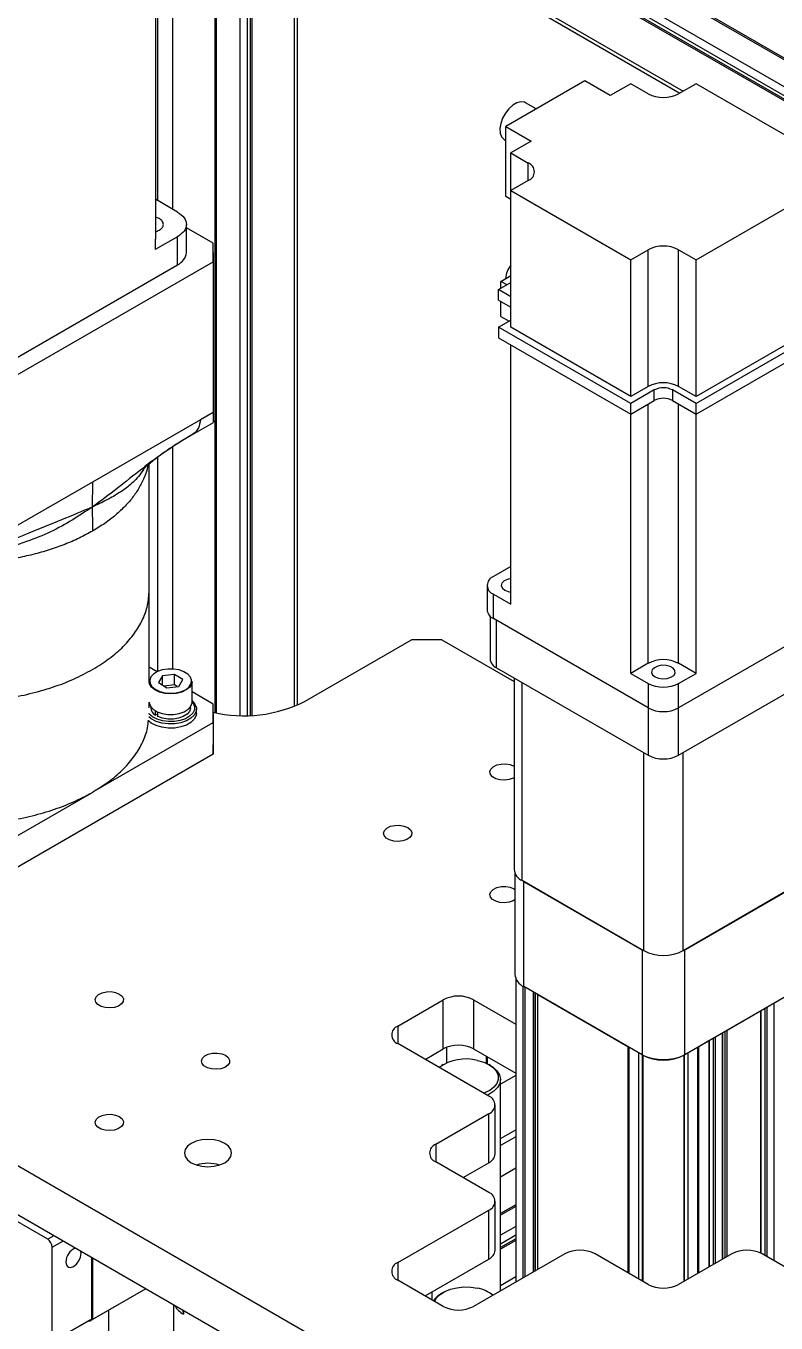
# Model space of a CAD drawing. Header units: millimetres. Extents: x 0 to 597, y 0 to 420.
# Drawn here: x 153.39 to 165.04, y 160.9 to 181.05 of the extents above; entities that cross this region are included whole.
import ezdxf

# ---------------------------------------------------------------- set-up
doc = ezdxf.new("R2010")
doc.units = ezdxf.units.MM

msp = doc.modelspace()

# ---------------------------------------------------------------- linework, layer by layer
at = {"color": 7, "linetype": 'Continuous', "lineweight": 25}
for p, q in [((155.554, 186.095), (171.633, 176.813)), ((155.578, 186.054), (171.58, 176.816)), ((155.696, 185.567), (171.284, 176.568)), ((155.554, 185.431), (171.193, 176.402)), ((155.578, 185.499), (171.311, 176.416)), ((155.578, 185.444), (171.264, 176.389)), ((155.589, 184.598), (163.545, 180.004)), ((155.4, 184.367), (155.4, 177.736)), ((156.327, 170.38), (156.327, 184.171)), ((156.351, 170.376), (156.351, 184.158)), ((156.714, 170.335), (156.714, 183.948)), ((156.832, 170.335), (156.832, 183.88)), ((156.879, 170.336), (156.879, 183.853)), ((156.902, 170.337), (156.902, 183.839)), ((157.606, 170.499), (157.606, 183.433)), ((162.067, 180.193), (160.841, 179.485)), ((162.463, 179.964), (162.067, 180.193)), ((162.781, 180.148), (162.463, 179.964)), ((163.052, 179.992), (162.781, 180.148)), ((163.795, 180.148), (163.523, 179.992)), ((165.657, 179.073), (163.795, 180.148)), ((161.312, 179.757), (161.147, 179.852)), ((160.841, 179.485), (161.237, 179.257)), ((160.841, 178.397), (160.841, 179.485)), ((160.818, 179.282), (160.841, 179.268)), ((161.237, 179.257), (160.919, 179.073)), ((160.919, 179.073), (161.19, 178.917)), ((160.919, 178.488), (160.919, 179.073)), ((161.19, 178.644), (160.919, 178.488)), ((155.745, 178.153), (155.4, 178.353)), ((160.919, 178.352), (160.841, 178.397)), ((160.919, 178.488), (162.781, 177.413)), ((160.919, 176.365), (160.919, 178.488)), ((163.795, 177.413), (165.657, 178.488)), ((155.46, 178.053), (155.4, 178.076)), ((155.882, 177.527), (155.882, 177.963)), ((156.296, 177.672), (155.882, 177.911)), ((155.745, 177.772), (155.399, 177.573)), ((155.4, 177.736), (155.399, 177.736)), ((155.399, 177.736), (155.399, 177.573)), ((155.745, 177.337), (155.745, 177.772)), ((156.296, 177.383), (156.296, 177.672)), ((156.304, 174.897), (156.304, 177.528)), ((162.781, 177.413), (163.052, 177.57)), ((163.052, 175.447), (163.052, 177.57)), ((163.523, 177.57), (163.795, 177.413)), ((163.523, 175.447), (163.523, 177.57)), ((152.555, 175.223), (156.296, 177.383)), ((152.634, 175.541), (155.745, 177.337)), ((156.296, 177.383), (156.296, 175.042)), ((162.781, 175.29), (162.781, 177.413)), ((163.795, 175.29), (163.795, 177.413)), ((160.766, 177.079), (160.919, 177.168)), ((160.73, 176.95), (160.919, 177.059)), ((160.919, 176.841), (160.73, 176.95)), ((160.73, 176.787), (160.73, 176.95)), ((160.766, 176.971), (160.766, 177.079)), ((160.86, 177.025), (160.766, 177.079)), ((160.73, 176.787), (160.919, 176.678)), ((160.766, 176.535), (160.766, 176.766)), ((160.766, 176.535), (160.895, 176.46)), ((160.73, 176.365), (160.919, 176.474)), ((162.781, 175.181), (160.73, 176.365)), ((160.73, 176.365), (160.73, 176.202)), ((162.781, 175.29), (160.919, 176.365)), ((165.657, 176.365), (163.795, 175.29)), ((165.845, 176.365), (163.795, 175.181)), ((160.73, 176.202), (162.781, 175.018)), ((160.919, 172.065), (160.919, 176.093)), ((163.795, 175.018), (165.845, 176.202)), ((163.052, 175.447), (162.781, 175.29)), ((163.146, 175.392), (162.781, 175.181)), ((163.146, 175.229), (163.146, 175.392)), ((163.795, 175.181), (163.429, 175.392)), ((163.429, 175.392), (163.429, 175.229)), ((163.795, 175.29), (163.523, 175.447)), ((162.781, 175.018), (163.146, 175.229)), ((162.781, 175.018), (162.781, 175.181)), ((163.429, 175.229), (163.795, 175.018)), ((163.795, 175.018), (163.795, 175.181)), ((156.099, 174.928), (154.425, 173.962)), ((155.974, 174.698), (156.305, 174.889)), ((156.296, 175.042), (156.099, 174.928)), ((162.781, 170.99), (162.781, 175.018)), ((163.795, 170.99), (163.795, 175.018)), ((155.94, 174.687), (155.974, 174.698)), ((155.304, 172.274), (155.304, 174.245)), ((154.425, 173.962), (152.752, 172.996)), ((160.919, 172.65), (160.648, 172.493)), ((155.304, 170.865), (155.304, 172.275)), ((160.55, 172.357), (160.55, 171.976)), ((160.648, 171.84), (160.648, 172.221)), ((160.648, 172.221), (160.919, 172.065)), ((160.597, 171.877), (160.597, 171.214)), ((163.052, 170.452), (160.648, 171.84)), ((165.928, 171.84), (163.523, 170.452)), ((157.725, 170.56), (159.375, 171.512)), ((159.847, 171.512), (159.375, 171.512)), ((159.847, 171.512), (160.969, 170.864)), ((155.428, 171.015), (155.304, 171.086)), ((160.695, 171.078), (163.052, 169.717)), ((163.052, 171.146), (162.781, 170.99)), ((163.795, 170.99), (163.523, 171.146)), ((163.523, 169.717), (165.88, 171.078)), ((155.311, 170.826), (155.304, 170.861)), ((155.511, 170.952), (155.451, 170.848)), ((155.698, 170.974), (155.511, 170.952)), ((155.511, 170.809), (155.511, 170.952)), ((155.824, 170.892), (155.698, 170.974)), ((155.698, 170.811), (155.698, 170.974)), ((155.764, 170.788), (155.824, 170.892)), ((155.971, 170.543), (155.971, 170.865)), ((160.969, 170.92), (160.969, 167.948)), ((162.781, 170.99), (163.052, 170.833)), ((163.523, 170.833), (163.795, 170.99)), ((155.451, 170.848), (155.577, 170.766)), ((155.698, 170.811), (155.536, 170.792)), ((155.577, 170.766), (155.764, 170.788)), ((155.738, 170.785), (155.698, 170.811)), ((156.296, 170.514), (155.971, 170.702)), ((163.052, 170.833), (163.052, 170.452)), ((163.523, 170.452), (163.523, 170.833)), ((155.304, 170.456), (155.304, 170.539)), ((155.328, 170.472), (155.328, 170.456)), ((155.947, 170.456), (155.947, 170.472)), ((156.296, 170.225), (156.296, 170.514)), ((155.401, 170.341), (155.401, 170.408)), ((155.438, 170.363), (155.401, 170.341)), ((155.438, 170.32), (155.438, 170.389)), ((156.037, 170.369), (156.037, 170.434)), ((156.304, 169.879), (156.304, 170.369)), ((154.439, 169.153), (156.296, 170.225)), ((156.296, 170.225), (156.296, 169.735)), ((156.296, 169.735), (156.296, 169.879)), ((156.296, 169.735), (152.555, 167.575)), ((152.555, 168.065), (154.411, 169.136)), ((154.411, 169.136), (154.425, 169.145)), ((154.425, 169.145), (154.439, 169.153)), ((160.983, 167.885), (160.983, 166.315)), ((160.968, 167.642), (160.983, 167.633)), ((162.981, 166.682), (161.096, 167.771)), ((161.119, 167.757), (162.958, 166.696)), ((161.119, 166.124), (161.119, 167.757)), ((165.48, 167.771), (163.594, 166.682)), ((163.618, 166.696), (165.456, 167.757)), ((162.958, 166.696), (162.958, 165.063)), ((163.618, 165.063), (163.618, 166.696)), ((160.996, 166.25), (160.996, 161.535)), ((162.958, 165.063), (161.119, 166.124)), ((165.456, 166.124), (163.618, 165.063)), ((159.163, 165.511), (159.87, 165.92)), ((159.87, 165.158), (159.87, 165.92)), ((160.341, 165.92), (160.996, 165.542)), ((160.341, 165.92), (160.341, 165.158)), ((161.331, 166.002), (161.331, 161.729)), ((162.738, 165.19), (161.339, 165.997)), ((165.004, 165.863), (165.004, 161.867)), ((164.796, 165.743), (164.278, 165.444)), ((164.804, 161.982), (164.804, 165.748)), ((165.032, 156.545), (149.476, 165.525)), ((160.577, 164.423), (159.163, 165.239)), ((163.995, 165.281), (163.838, 165.19)), ((164.003, 161.774), (164.003, 165.285)), ((164.203, 165.401), (164.203, 161.89)), ((159.587, 164.994), (159.87, 165.158)), ((159.927, 164.941), (159.927, 165.184)), ((160.341, 165.158), (160.996, 164.779)), ((160.539, 164.932), (160.539, 165.043)), ((160.554, 165.035), (160.554, 164.925)), ((162.958, 165.063), (162.958, 161.552)), ((163.617, 161.552), (163.617, 165.063)), ((159.87, 164.913), (159.846, 164.899)), ((160.601, 164.899), (160.577, 164.913)), ((165.032, 155.782), (149.476, 164.763)), ((160.996, 164.746), (160.757, 164.608)), ((160.996, 164.746), (160.757, 164.608)), ((160.757, 161.397), (160.757, 164.681)), ((160.675, 163.525), (160.675, 164.287)), ((159.752, 163.675), (160.577, 164.151)), ((160.577, 163.389), (160.577, 164.151)), ((160.757, 163.764), (160.996, 163.902)), ((160.577, 162.926), (159.752, 163.402)), ((160.177, 163.157), (160.577, 163.389)), ((153.728, 162.199), (152.952, 162.647)), ((159.163, 161.838), (160.577, 162.654)), ((160.577, 161.892), (160.577, 162.654)), ((160.675, 162.028), (160.675, 162.79)), ((160.996, 162.737), (160.757, 162.599)), ((160.996, 162.71), (160.757, 162.572)), ((160.996, 162.4), (160.757, 162.262)), ((160.996, 162.264), (160.757, 162.126)), ((160.996, 162.209), (160.757, 162.071)), ((153.798, 160.607), (153.798, 162.077)), ((160.996, 162.182), (160.757, 162.044)), ((154.411, 160.961), (154.411, 161.914)), ((154.425, 161.906), (154.425, 160.953)), ((159.587, 161.32), (160.577, 161.892)), ((161.756, 161.974), (160.341, 161.157)), ((163.052, 161.497), (162.227, 161.974)), ((164.348, 161.974), (163.523, 161.497)), ((166.234, 161.157), (164.82, 161.974)), ((155.251, 161.429), (154.378, 160.926)), ((155.251, 161.429), (154.425, 160.953)), ((159.87, 161.157), (159.163, 161.565)), ((159.69, 161.38), (159.69, 161.261)), ((159.87, 161.375), (159.846, 161.361)), ((160.601, 161.361), (160.577, 161.375)), ((154.677, 160.254), (154.677, 161.098)), ((155.683, 161.179), (155.683, 151.45)), ((155.819, 161.101), (155.836, 161.037)), ((155.836, 161.091), (155.836, 161.037)), ((154.364, 160.934), (153.751, 160.58)), ((154.411, 160.961), (153.798, 160.607)), ((154.411, 160.961), (154.364, 160.934)), ((154.364, 160.934), (154.378, 160.926)), ((154.378, 160.926), (154.425, 160.953))]:
    msp.add_line(p, q, dxfattribs=at)
at = {"color": 8, "linetype": 'Continuous', "lineweight": 25}
for p, q in [((155.554, 184.674), (163.594, 180.032)), ((155.436, 178.332), (155.436, 184.55)), ((155.672, 178.196), (155.672, 184.55)), ((157.558, 170.478), (157.558, 183.461)), ((161.19, 178.644), (161.19, 178.917)), ((163.052, 171.146), (163.052, 175.174)), ((163.523, 171.146), (163.523, 175.174)), ((155.672, 171.057), (155.672, 174.517)), ((155.436, 171.019), (155.436, 174.35)), ((160.695, 171.078), (160.695, 171.813)), ((161.096, 167.771), (161.096, 170.847)), ((163.052, 170.452), (163.052, 169.717)), ((163.523, 169.717), (163.523, 170.452)), ((162.981, 169.758), (162.981, 166.682)), ((163.594, 166.682), (163.594, 169.758)), ((161.112, 161.602), (161.112, 166.128)), ((161.14, 161.618), (161.14, 166.112)), ((161.264, 166.041), (161.264, 161.69)), ((161.29, 166.026), (161.29, 161.705)), ((161.302, 161.712), (161.302, 166.019)), ((161.339, 161.733), (161.339, 165.997)), ((165.008, 161.865), (165.008, 165.866)), ((164.796, 165.743), (164.796, 161.986)), ((164.86, 165.78), (164.86, 161.951)), ((164.898, 161.929), (164.898, 165.802)), ((159.163, 165.511), (159.163, 165.239)), ((164.24, 165.422), (164.24, 161.911)), ((164.278, 161.933), (164.278, 165.444)), ((163.995, 165.281), (163.995, 161.77)), ((164.059, 165.317), (164.059, 161.806)), ((164.096, 161.828), (164.096, 165.339)), ((164.207, 161.892), (164.207, 165.403)), ((162.738, 165.19), (162.738, 161.679)), ((162.757, 161.668), (162.757, 165.179)), ((162.902, 165.095), (162.902, 161.584)), ((162.968, 165.059), (162.968, 161.546)), ((163.608, 161.546), (163.608, 165.059)), ((163.673, 161.584), (163.673, 165.095)), ((163.819, 165.179), (163.819, 161.668)), ((163.838, 161.679), (163.838, 165.19)), ((159.752, 163.675), (159.752, 163.402)), ((160.996, 163.793), (160.757, 163.655)), ((160.996, 163.304), (160.757, 163.165)), ((153.822, 162.254), (153.728, 162.199)), ((153.798, 162.077), (153.963, 162.172)), ((159.163, 161.838), (159.163, 161.565)), ((160.996, 161.616), (160.757, 161.478))]:
    msp.add_line(p, q, dxfattribs=at)
at = {"color": 7, "linetype": 'Continuous', "lineweight": 25, "flags": 128}
for points in [[(161.147, 179.852), (161.13, 179.86), (161.075, 179.867), (161.014, 179.852), (160.951, 179.815), (160.89, 179.76), (160.836, 179.691), (160.792, 179.612), (160.763, 179.53), (160.75, 179.451), (160.755, 179.381), (160.776, 179.324), (160.812, 179.285), (160.818, 179.282)], [(160.919, 172.461), (160.865, 172.45), (160.813, 172.425), (160.781, 172.391), (160.771, 172.352), (160.787, 172.314), (160.825, 172.282)], [(160.825, 172.282), (160.88, 172.26), (160.919, 172.253)], [(155.317, 170.832), (155.347, 170.784), (155.398, 170.742), (155.467, 170.709), (155.549, 170.688), (155.637, 170.681), (155.725, 170.688), (155.806, 170.709), (155.876, 170.741), (155.927, 170.783), (155.957, 170.831), (155.963, 170.882), (155.945, 170.933), (155.905, 170.978), (155.844, 171.016), (155.768, 171.043), (155.683, 171.057), (155.594, 171.057), (155.508, 171.043), (155.432, 171.017), (155.371, 170.979), (155.33, 170.934), (155.312, 170.883), (155.317, 170.832)], [(163.158, 170.935), (163.214, 170.913), (163.279, 170.904), (163.346, 170.91), (163.405, 170.929), (163.448, 170.959), (163.469, 170.995), (163.466, 171.034), (163.439, 171.07), (163.391, 171.097), (163.33, 171.113), (163.262, 171.115), (163.199, 171.103), (163.147, 171.078), (163.114, 171.044), (163.105, 171.005), (163.12, 170.967), (163.158, 170.935)], [(155.971, 170.865), (155.964, 170.825), (155.933, 170.776), (155.88, 170.733), (155.81, 170.7), (155.727, 170.679), (155.637, 170.672), (155.547, 170.679), (155.464, 170.7), (155.393, 170.733), (155.341, 170.776), (155.311, 170.826)], [(155.971, 170.562), (156.014, 170.513), (156.036, 170.456), (156.032, 170.398), (156.004, 170.343), (155.953, 170.293), (155.883, 170.252), (155.796, 170.223), (155.7, 170.206), (155.6, 170.205), (155.502, 170.217), (155.413, 170.243), (155.337, 170.282), (155.297, 170.313)], [(155.971, 170.553), (155.989, 170.529), (156.009, 170.477), (156.006, 170.423), (155.98, 170.371), (155.932, 170.324), (155.866, 170.286), (155.786, 170.258), (155.696, 170.243), (155.602, 170.242), (155.511, 170.253), (155.428, 170.278), (155.357, 170.314), (155.305, 170.358), (155.3, 170.364)], [(155.304, 170.543), (155.305, 170.531), (155.323, 170.479), (155.365, 170.433), (155.426, 170.394), (155.504, 170.367), (155.591, 170.353), (155.682, 170.353), (155.769, 170.367), (155.847, 170.394), (155.909, 170.432), (155.951, 170.478), (155.97, 170.53), (155.971, 170.543)], [(155.947, 170.456), (155.946, 170.448), (155.931, 170.399), (155.892, 170.355), (155.834, 170.318), (155.761, 170.293), (155.679, 170.279), (155.593, 170.279), (155.511, 170.293), (155.438, 170.32)], [(156.037, 170.369), (156.032, 170.333), (156.004, 170.277), (155.953, 170.228), (155.883, 170.187), (155.796, 170.157), (155.7, 170.141), (155.6, 170.139), (155.502, 170.152), (155.413, 170.178), (155.337, 170.216), (155.297, 170.248)], [(160.969, 169.368), (160.955, 169.361), (160.893, 169.339), (160.822, 169.331), (160.75, 169.336), (160.685, 169.354), (160.634, 169.384), (160.602, 169.421), (160.593, 169.463), (160.608, 169.504), (160.645, 169.539), (160.7, 169.567), (160.768, 169.582), (160.84, 169.583), (160.91, 169.572), (160.968, 169.547), (160.968, 169.547)], [(159.319, 168.595), (159.361, 168.561), (159.381, 168.521), (159.378, 168.479), (159.352, 168.44), (159.305, 168.408), (159.243, 168.387), (159.172, 168.378), (159.1, 168.383), (159.035, 168.402), (158.984, 168.431), (158.952, 168.469), (158.943, 168.51), (158.958, 168.551), (158.995, 168.587), (159.05, 168.614), (159.118, 168.629), (159.19, 168.631), (159.26, 168.619), (159.319, 168.595)], [(160.983, 167.472), (160.955, 167.456), (160.893, 167.434), (160.822, 167.426), (160.75, 167.431), (160.685, 167.449), (160.634, 167.479), (160.602, 167.516), (160.593, 167.558), (160.608, 167.599), (160.645, 167.635), (160.7, 167.662), (160.768, 167.677), (160.84, 167.678), (160.91, 167.667), (160.968, 167.642), (160.968, 167.642)], [(154.84, 166.009), (154.882, 165.975), (154.903, 165.935), (154.9, 165.894), (154.874, 165.855), (154.827, 165.823), (154.765, 165.801), (154.694, 165.793), (154.622, 165.798), (154.557, 165.816), (154.506, 165.846), (154.474, 165.883), (154.465, 165.925), (154.48, 165.966), (154.517, 166.002), (154.572, 166.029), (154.639, 166.044), (154.712, 166.046), (154.781, 166.034), (154.84, 166.009)], [(156.49, 165.057), (156.532, 165.023), (156.553, 164.983), (156.55, 164.941), (156.524, 164.902), (156.477, 164.87), (156.415, 164.849), (156.344, 164.84), (156.272, 164.845), (156.207, 164.864), (156.155, 164.893), (156.124, 164.931), (156.115, 164.972), (156.13, 165.013), (156.167, 165.049), (156.222, 165.076), (156.289, 165.091), (156.362, 165.093), (156.431, 165.081), (156.49, 165.057)], [(159.802, 164.87), (159.831, 164.89), (159.846, 164.899)], [(160.402, 164.978), (160.498, 164.95), (160.581, 164.91), (160.648, 164.861), (160.695, 164.805), (160.72, 164.744), (160.721, 164.682), (160.7, 164.62), (160.656, 164.563), (160.592, 164.513), (160.51, 164.472), (160.499, 164.468)], [(160.601, 164.899), (160.643, 164.871), (160.704, 164.815), (160.743, 164.752), (160.757, 164.686), (160.746, 164.62), (160.711, 164.556), (160.653, 164.499), (160.575, 164.45), (160.551, 164.438)], [(154.84, 164.105), (154.882, 164.07), (154.903, 164.03), (154.9, 163.989), (154.874, 163.95), (154.827, 163.918), (154.765, 163.896), (154.694, 163.888), (154.622, 163.893), (154.557, 163.911), (154.506, 163.941), (154.474, 163.978), (154.465, 164.02), (154.48, 164.061), (154.517, 164.097), (154.572, 164.124), (154.639, 164.139), (154.712, 164.141), (154.781, 164.129), (154.84, 164.105)], [(155.957, 163.389), (156.033, 163.355), (156.122, 163.334), (156.217, 163.327), (156.312, 163.334), (156.4, 163.355), (156.476, 163.389), (156.534, 163.433), (156.571, 163.484), (156.583, 163.538), (156.571, 163.593), (156.534, 163.644), (156.476, 163.688), (156.4, 163.722), (156.312, 163.743), (156.217, 163.75), (156.122, 163.743), (156.033, 163.722), (155.957, 163.688), (155.899, 163.644), (155.863, 163.593), (155.85, 163.538), (155.863, 163.484), (155.899, 163.433), (155.957, 163.389)], [(154.011, 161.846), (154.019, 161.799), (154.045, 161.769), (154.083, 161.762), (154.128, 161.777), (154.173, 161.814), (154.212, 161.865), (154.237, 161.924), (154.246, 161.982), (154.243, 162.011)], [(159.736, 161.235), (159.767, 161.288), (159.821, 161.342), (159.894, 161.388), (159.983, 161.424), (160.083, 161.448), (160.189, 161.459), (160.297, 161.456), (160.402, 161.44)], [(160.601, 161.361), (160.643, 161.334), (160.645, 161.332)]]:
    msp.add_lwpolyline(points, dxfattribs=at)
at = {"color": 7, "linetype": 'Continuous', "lineweight": 25}
for centre, radius, start, end in [((163.288, 180.446), 0.512, 242.6086, 297.3906), ((161.138, 178.781), 0.146, 290.7862, 69.2114), ((155.648, 177.551), 0.235, 294.3736, 354.3055), ((163.288, 177.115), 0.512, 62.6121, 117.3886), ((161.186, 177.107), 0.349, 139.7479, 177.8325), ((163.288, 174.992), 0.512, 62.6121, 117.3886), ((163.288, 175.119), 0.307, 62.6115, 117.3887), ((163.288, 174.956), 0.307, 62.6115, 117.3887), ((160.7, 172.357), 0.146, 110.7834, 249.2189), ((160.717, 171.993), 0.168, 185.6975, 245.6263), ((160.764, 171.231), 0.168, 185.697, 245.6269), ((163.288, 170.691), 0.512, 62.6121, 117.3886), ((163.288, 171.288), 0.512, 242.6086, 297.3905), ((155.469, 170.465), 0.141, 183.4857, 241.0523), ((156.776, 172.419), 2.088, 256.5952, 297.0493), ((163.288, 170.907), 0.512, 242.6086, 297.3905), ((163.288, 170.172), 0.512, 242.6086, 297.3906), ((161.186, 167.969), 0.218, 185.6978, 245.6233), ((163.288, 167.274), 0.666, 242.6091, 297.3909), ((161.216, 166.338), 0.235, 185.6983, 245.6242), ((160.106, 165.465), 0.512, 62.6114, 117.3894), ((159.215, 165.375), 0.146, 110.7846, 249.2132), ((160.106, 164.703), 0.512, 62.6114, 117.3894), ((162.972, 165.072), 0.0136, 185.0332, 253.0294), ((163.288, 165.7), 0.717, 242.6092, 297.3906), ((163.288, 165.78), 0.789, 246.0571, 293.9429), ((163.603, 165.073), 0.0146, 289.42, 352.4452), ((160.223, 164.281), 0.72, 75.6603, 125.3755), ((160.526, 164.287), 0.146, 290.7836, 69.2191), ((159.804, 163.538), 0.146, 110.7832, 249.2191), ((160.508, 163.541), 0.168, 294.377, 354.3034), ((156.217, 162.776), 0.604, 72.8659, 107.1334), ((160.526, 162.79), 0.146, 290.7811, 69.2166), ((153.645, 162.07), 0.154, 2.6073, 57.3925), ((154.25, 161.842), 0.24, 113.3705, 179.0409), ((160.508, 162.045), 0.168, 294.3671, 354.3127), ((161.991, 161.519), 0.512, 62.6096, 117.3912), ((164.584, 161.519), 0.512, 62.6086, 117.3906), ((159.215, 161.702), 0.146, 110.7836, 249.2191), ((160.302, 160.91), 0.54, 51.0658, 79.3042), ((163.288, 161.952), 0.512, 242.6085, 297.3906), ((160.022, 161.044), 0.362, 118.916, 146.4828), ((155.985, 161.318), 0.319, 208.2926, 242.204), ((160.106, 161.612), 0.512, 242.6086, 297.3906)]:
    msp.add_arc(centre, radius, start, end, dxfattribs=at)
for points, knots in [([(155.745, 178.153), (155.784, 178.126), (155.86, 178.07), (155.893, 177.963), (155.86, 177.856), (155.784, 177.8), (155.745, 177.772)], [0, 0, 0, 0, 0.25, 0.499994, 0.749992, 1, 1, 1, 1]), ([(155.4, 177.85), (155.421, 177.857), (155.467, 177.872), (155.512, 177.913), (155.53, 177.963), (155.514, 178.013), (155.478, 178.04), (155.46, 178.053)], [0, 0, 0, 0, 0.173737, 0.380309, 0.586861, 0.793439, 1, 1, 1, 1]), ([(156.099, 174.928), (156.092, 174.884), (156.082, 174.814), (156.031, 174.739), (155.993, 174.712), (155.974, 174.698)], [0, 0, 0, 0, 0.450318, 0.717495, 1, 1, 1, 1]), ([(156.296, 175.042), (156.296, 175.019), (156.297, 174.972), (156.3, 174.912), (156.304, 174.882), (156.303, 174.893), (156.303, 174.897)], [0, 0, 0, 0, 0.199258, 0.398779, 0.796952, 1, 1, 1, 1]), ([(155.974, 174.698), (155.84, 174.617), (155.569, 174.451), (155.186, 174.166), (154.816, 173.865), (154.55, 173.67), (154.419, 173.573)], [0, 0, 0, 0, 0.246655, 0.498615, 0.752663, 1, 1, 1, 1]), ([(155.217, 174.163), (155.217, 174.163), (155.217, 174.163), (155.222, 174.169), (155.23, 174.178), (155.239, 174.187), (155.251, 174.199), (155.263, 174.21), (155.274, 174.219), (155.307, 174.248), (155.38, 174.308), (155.489, 174.392), (155.624, 174.487), (155.776, 174.586), (155.889, 174.653), (155.951, 174.689)], [0, 0, 0, 0, 0.038348, 0.075491, 0.088399, 0.099367, 0.118615, 0.13497, 0.143775, 0.156891, 0.256021, 0.429011, 0.585134, 0.774571, 1, 1, 1, 1]), ([(154.425, 173.962), (154.425, 173.929), (154.425, 173.859), (154.42, 173.731), (154.419, 173.633), (154.419, 173.573)], [0, 0, 0, 0, 0.25132, 0.542311, 1, 1, 1, 1]), ([(154.419, 173.573), (154.262, 173.506), (153.942, 173.37), (153.47, 173.188), (153.048, 172.999), (152.805, 172.865), (152.684, 172.799)], [0, 0, 0, 0, 0.277289, 0.563204, 0.782888, 1, 1, 1, 1]), ([(154.419, 173.573), (154.419, 173.537), (154.42, 173.464), (154.423, 173.363), (154.425, 173.275), (154.425, 173.225), (154.425, 173.2)], [0, 0, 0, 0, 0.290394, 0.594734, 0.799569, 1, 1, 1, 1]), ([(154.439, 169.153), (154.527, 169.208), (154.703, 169.319), (154.916, 169.508), (155.088, 169.71), (155.21, 169.923), (155.28, 170.109), (155.289, 170.223), (155.292, 170.262)], [0, 0, 0, 0, 0.181091, 0.362174, 0.543266, 0.724351, 0.905439, 1, 1, 1, 1]), ([(152.644, 168.65), (152.66, 168.651), (152.806, 168.655), (153.076, 168.692), (153.446, 168.762), (153.796, 168.862), (154.124, 168.984), (154.315, 169.086), (154.411, 169.136)], [0, 0, 0, 0, 0.024098, 0.219279, 0.414456, 0.609641, 0.804816, 1, 1, 1, 1])]:
    msp.add_open_spline(points, degree=3, knots=knots, dxfattribs=at)
at = {"color": 8, "linetype": 'Continuous', "lineweight": 25}
for points, knots in [([(155.252, 174.221), (155.227, 174.179), (155.155, 174.057), (155.031, 173.93), (154.848, 173.795), (154.648, 173.681), (154.496, 173.609), (154.419, 173.573)], [0, 0, 0, 0, 0.138401, 0.397113, 0.596269, 0.795889, 1, 1, 1, 1]), ([(155.283, 174.228), (155.282, 174.22), (155.274, 174.158), (155.233, 174.043), (155.16, 173.886), (155.06, 173.734), (154.935, 173.588), (154.788, 173.449), (154.619, 173.318), (154.49, 173.239), (154.425, 173.2)], [0, 0, 0, 0, 0.020781, 0.160668, 0.300556, 0.440445, 0.580332, 0.720222, 0.860107, 1, 1, 1, 1]), ([(154.419, 173.573), (154.318, 173.505), (154.117, 173.369), (153.778, 173.183), (153.378, 173.022), (153.081, 172.929), (152.912, 172.918), (152.902, 172.917)], [0, 0, 0, 0, 0.236448, 0.467714, 0.70216, 0.982865, 1, 1, 1, 1]), ([(154.425, 173.2), (154.357, 173.163), (154.221, 173.088), (153.994, 172.991), (153.754, 172.906), (153.501, 172.834), (153.237, 172.776), (152.965, 172.733), (152.722, 172.707), (152.569, 172.701), (152.51, 172.699)], [0, 0, 0, 0, 0.131066, 0.262139, 0.393209, 0.524276, 0.655346, 0.786415, 0.917482, 1, 1, 1, 1]), ([(149.304, 172.274), (149.309, 172.199), (149.319, 172.048), (149.399, 171.825), (149.524, 171.61), (149.699, 171.406), (149.917, 171.217), (150.177, 171.046), (150.473, 170.897), (150.8, 170.77), (151.153, 170.67), (151.525, 170.597), (151.911, 170.552), (152.304, 170.538), (152.697, 170.552), (153.083, 170.597), (153.455, 170.67), (153.808, 170.771), (154.137, 170.896), (154.329, 170.998), (154.425, 171.05)], [0, 0, 0, 0, 0.0555549, 0.1111112, 0.1666662, 0.2222218, 0.2777776, 0.3333332, 0.3888888, 0.4444446, 0.5000002, 0.5555552, 0.6111115, 0.6666664, 0.7222219, 0.7777774, 0.8333334, 0.8888898, 0.9444444, 1, 1, 1, 1]), ([(154.425, 171.05), (154.514, 171.105), (154.693, 171.216), (154.909, 171.406), (155.084, 171.61), (155.209, 171.825), (155.289, 172.048), (155.299, 172.199), (155.304, 172.274)], [0, 0, 0, 0, 0.166667, 0.33333, 0.499999, 0.666667, 0.833334, 1, 1, 1, 1])]:
    msp.add_open_spline(points, degree=3, knots=knots, dxfattribs=at)

doc.saveas('drawing.dxf')
